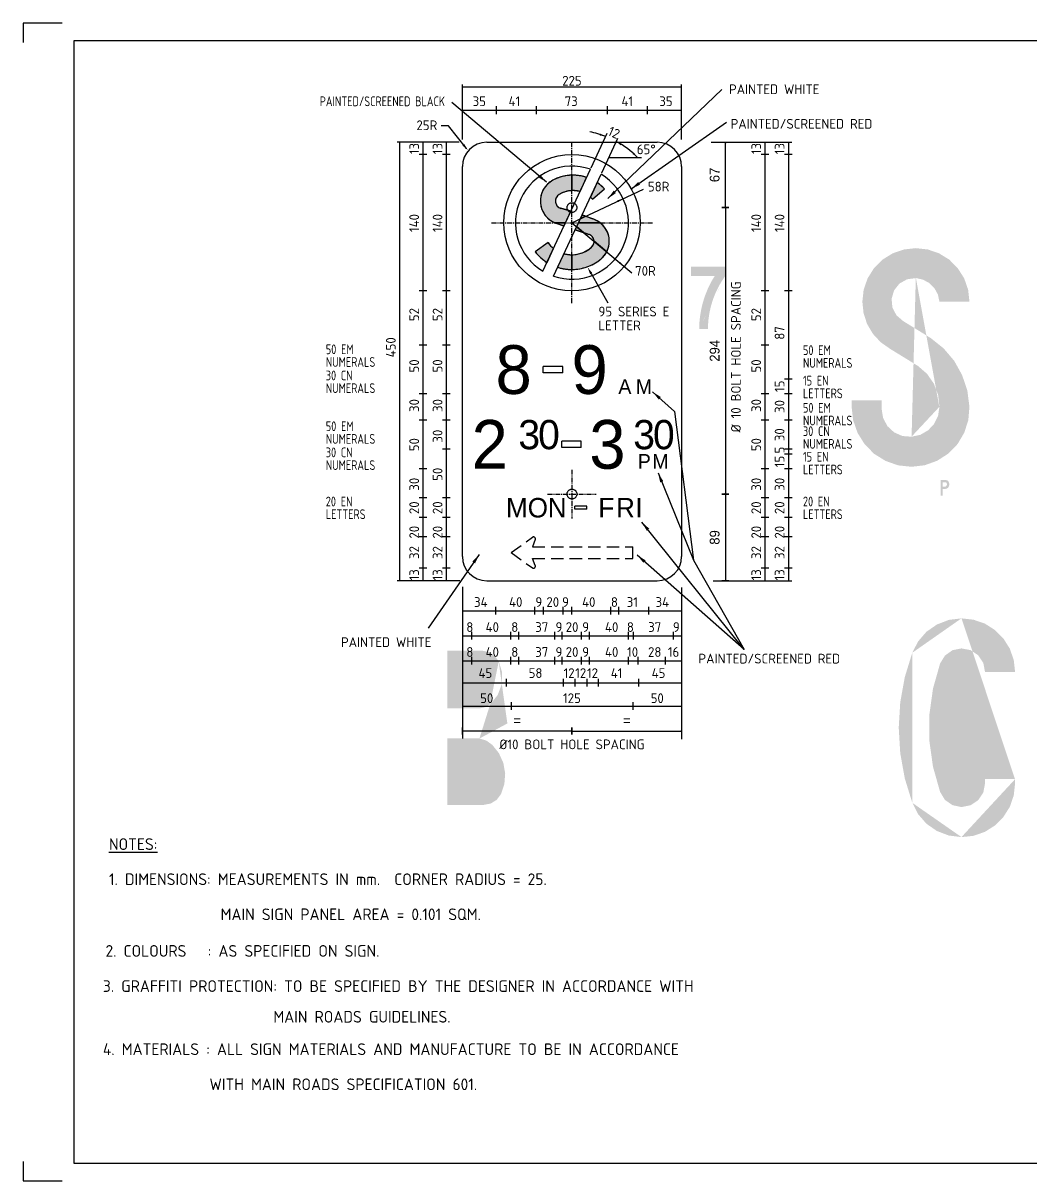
# Model space of a CAD drawing. Extents: x 0 to 1038, y -1303 to 297.
# Drawn here: x 0 to 258.5, y 0 to 297 of the extents above; entities that cross this region are included whole.
import ezdxf
from ezdxf.enums import TextEntityAlignment as Align

# ---------------------------------------------------------------- set-up
doc = ezdxf.new("R2010")
doc.units = 0
for name, pattern in [('CENTER', [2, 1.25, -0.25, 0.25, -0.25]), ('CENTERX2', [101.6, 63.5, -12.7, 12.7, -12.7]), ('HIDDEN', [9.525, 6.35, -3.175])]:
    doc.linetypes.add(name, pattern=pattern)
doc.layers.get('0').update_dxf_attribs({"linetype": 'CONTINUOUS'})
doc.layers.get('DEFPOINTS').update_dxf_attribs({"linetype": 'CONTINUOUS'})
for name, color, linetype in [('CENT25', 1, 'CENTER'), ('GREEN', 84, 'CONTINUOUS'), ('L25', 1, 'CONTINUOUS'), ('L35', 3, 'CONTINUOUS'), ('T25', 1, 'CONTINUOUS'), ('TBLK25', 1, 'CONTINUOUS'), ('TBLK35', 3, 'CONTINUOUS'), ('TBLK50', 7, 'CONTINUOUS'), ('YELLOW', 40, 'CONTINUOUS')]:
    doc.layers.add(name, color=color, linetype=linetype)
doc.styles.add('CSERIES', font='Cseries')
doc.styles.add('ESERIES', font='Eseries')
doc.styles.add('ISO', font='iso3098b.shx')
doc.dimstyles.new('4', dxfattribs={"dimtxt": 2.5, "dimasz": 0.2, "dimexe": 1.5, "dimexo": 2, "dimgap": 1.5, "dimtad": 1, "dimdec": 0, "dimlfac": 4, "dimrnd": 1, "dimdsep": 46, "dimlunit": 6, "dimtxsty": 'Standard', "dimblk": 'SGNDIM', "dimblk1": 'SGNDIM', "dimblk2": 'SGNDIM', "dimsah": 1, "dimcen": 2.5, "dimse1": 1, "dimse2": 1, "dimadec": 0, "dimazin": 0, "dimtfac": 1, "dimtdec": 4, "dimtix": 1, "dimtmove": 0, "dimatfit": 3, "dimldrblk": 'SGNDIM', "dimfxl": 0, "dimtolj": 1, "dimtzin": 0, "dimarcsym": 0})

# ---------------------------------------------------------------- blocks, each defined once
blk = doc.blocks.new('A3BBLK')
at = {"layer": 'TBLK25'}
for p, q in [((10, 297), (0, 297)), ((0, 297), (0, 292)), ((0, 5), (0, 0)), ((0, 0), (10, 0))]:
    blk.add_line(p, q, dxfattribs=at)
at = {"layer": 'TBLK50'}
for p, q in [((415.5, 292.5), (13, 292.5)), ((13, 292.5), (13, 4.5)), ((13, 4.5), (415.5, 4.5))]:
    blk.add_line(p, q, dxfattribs=at)
blk = doc.blocks.new('A3_IN_VTBLK')
blk.add_blockref('A3BBLK', (0, 0))
at = {"color": 4, "style": 'ISO'}
for tag, p in [('MR_DIRECTORATE', (387.63, 68.74)), ('STREET_NAME', (387.63, 62.22)), ('SUBURB_&_POSTCODE', (387.63, 59.22))]:
    blk.add_attdef(tag, text='', height=1.5, dxfattribs=at).set_placement(p, align=Align.CENTER)
at = {"color": 1, "style": 'ISO'}
blk.add_attdef('MR_BRANCH', text='', height=2, dxfattribs=at).set_placement((387.63, 65.34), align=Align.CENTER)
for tag, p in [('FILE_NUMBER', (374.52, 53.49)), ('DESIGNED_/_DRAWN', (374.52, 48.49)), ('VERIFIED', (374.52, 43.49)), ('APPROVED', (374.52, 38.49))]:
    blk.add_attdef(tag, p, '', height=2, dxfattribs=at)
at = {"layer": 'T25', "style": 'ISO'}
blk.add_attdef('LOCAL_AUTHORITY', (370.48, 16.73), '', height=1.25, dxfattribs=at)
at = {"layer": 'TBLK25', "style": 'ISO'}
for tag, p in [('ROAD_SECTION', (384.5, 29.16)), ('SLK', (384.5, 26.11)), ('CHAINAGE', (384.5, 19.21)), ('DRG_TYPE_03', (360.51, 11.5)), ('DRG_TYPE_02', (360.51, 8.36)), ('DRG_TYPE_01', (360.3, 5.42))]:
    blk.add_attdef(tag, text='', height=1.75, dxfattribs=at).set_placement(p, align=Align.CENTER)
at = {"layer": 'TBLK35', "style": 'ISO', "width": 0.9}
for tag, p in [('ROAD_PROJECT&NUMBER', (384.5, 32.23)), ('DRAWING_DESCRIPTION', (384.5, 22.29))]:
    blk.add_attdef(tag, text='', height=2.5, dxfattribs=at).set_placement(p, align=Align.CENTER)
at = {"layer": 'TBLK50', "style": 'ISO'}
blk.add_attdef('DRG_NUMBER', (372.72, 6.02), '', height=5, dxfattribs=at)
blk = doc.blocks.new('A25')
at = {"color": 1, "linetype": 'ByBlock'}
blk.add_solid([(2.5, 0.42), (2.5, -0.42), (0, 0)], dxfattribs=at)
blk = doc.blocks.new('BLK5')
at = {"layer": 'L35', "style": 'ESERIES'}
for s, p in [('A', (0, 0)), ('M', (4.47, 0))]:
    blk.add_text(s, height=3.75, dxfattribs=at).set_placement(p)
blk = doc.blocks.new('BLK2')
at = {"layer": 'L35', "style": 'ESERIES'}
blk.add_text('9', height=12.5, dxfattribs=at).set_placement((0, 0))
blk = doc.blocks.new('BLK9')
at = {"layer": 'L35', "style": 'ESERIES'}
for s, p in [('P', (0, 0)), ('M', (3.73, 0))]:
    blk.add_text(s, height=3.75, dxfattribs=at).set_placement(p)
blk = doc.blocks.new('SGNDIM')
for p, q in [((0, 0), (-1, 0)), ((0, 4.5), (0, -4.5))]:
    blk.add_line(p, q)
blk = doc.blocks.new('*D24')
at = {"color": 0, "linetype": 'ByBlock'}
blk.add_line((180.16, 249.89), (180.16, 266.24), dxfattribs=at)
at = {"layer": 'DEFPOINTS', "color": 0, "linetype": 'ByBlock'}
for p in [(140.79, 266.44), (180.16, 266.44), (140.79, 249.69)]:
    blk.add_point(p, dxfattribs=at)
at = {"color": 0, "linetype": 'ByBlock', "xscale": 0.2, "yscale": 0.2, "zscale": 0.2}
for p, rotation in [((180.16, 266.44), 90), ((180.16, 249.69), 270)]:
    blk.add_blockref('SGNDIM', p, dxfattribs=dict(at, rotation=rotation))
at = {"color": 0, "linetype": 'ByBlock', "insert": (177.41, 258.06), "char_height": 2.5, "attachment_point": 5, "rotation": 90}
blk.add_mtext('\\A1;67', dxfattribs=at)
blk = doc.blocks.new('*D25')
at = {"color": 0, "linetype": 'ByBlock'}
blk.add_line((180.16, 249.49), (180.16, 176.39), dxfattribs=at)
at = {"layer": 'DEFPOINTS', "color": 0, "linetype": 'ByBlock'}
for p in [(140.79, 249.69), (140.79, 176.19), (180.16, 176.19)]:
    blk.add_point(p, dxfattribs=at)
at = {"color": 0, "linetype": 'ByBlock', "xscale": 0.2, "yscale": 0.2, "zscale": 0.2}
for p, rotation in [((180.16, 249.69), 90), ((180.16, 176.19), 270)]:
    blk.add_blockref('SGNDIM', p, dxfattribs=dict(at, rotation=rotation))
at = {"color": 0, "linetype": 'ByBlock', "insert": (177.41, 212.94), "char_height": 2.5, "attachment_point": 5, "rotation": 90}
blk.add_mtext('\\A1;294', dxfattribs=at)
blk = doc.blocks.new('*D26')
at = {"color": 0, "linetype": 'ByBlock'}
blk.add_line((180.16, 175.99), (180.16, 154.14), dxfattribs=at)
at = {"layer": 'DEFPOINTS', "color": 0, "linetype": 'ByBlock'}
for p in [(140.79, 176.19), (140.79, 153.94), (180.16, 153.94)]:
    blk.add_point(p, dxfattribs=at)
at = {"color": 0, "linetype": 'ByBlock', "xscale": 0.2, "yscale": 0.2, "zscale": 0.2}
for p, rotation in [((180.16, 176.19), 90), ((180.16, 153.94), 270)]:
    blk.add_blockref('SGNDIM', p, dxfattribs=dict(at, rotation=rotation))
at = {"color": 0, "linetype": 'ByBlock', "insert": (177.41, 165.06), "char_height": 2.5, "attachment_point": 5, "rotation": 90}
blk.add_mtext('\\A1;89', dxfattribs=at)
blk = doc.blocks.new('*D27')
at = {"color": 0, "linetype": 'ByBlock'}
blk.add_line((140.59, 115.37), (112.87, 115.37), dxfattribs=at)
at = {"layer": 'DEFPOINTS', "color": 0, "linetype": 'ByBlock'}
for p in [(112.67, 176.19), (140.79, 176.19), (112.67, 115.37)]:
    blk.add_point(p, dxfattribs=at)
at = {"color": 0, "linetype": 'ByBlock', "xscale": 0.2, "yscale": 0.2, "zscale": 0.2, "rotation": 180}
blk.add_blockref('SGNDIM', (112.67, 115.37), dxfattribs=at)
at = {"color": 0, "linetype": 'ByBlock', "xscale": 0.2, "yscale": 0.2, "zscale": 0.2}
blk.add_blockref('SGNDIM', (140.79, 115.37), dxfattribs=at)
at = {"color": 0, "linetype": 'ByBlock', "insert": (126.73, 118.12), "char_height": 2.5, "attachment_point": 5}
blk.add_mtext('\\A1;=', dxfattribs=at)
blk = doc.blocks.new('*D28')
at = {"color": 0, "linetype": 'ByBlock'}
blk.add_line((140.99, 115.37), (168.72, 115.37), dxfattribs=at)
at = {"layer": 'DEFPOINTS', "color": 0, "linetype": 'ByBlock'}
for p in [(140.79, 176.19), (168.92, 176.19), (168.92, 115.37)]:
    blk.add_point(p, dxfattribs=at)
at = {"color": 0, "linetype": 'ByBlock', "xscale": 0.2, "yscale": 0.2, "zscale": 0.2, "rotation": 180}
blk.add_blockref('SGNDIM', (140.79, 115.37), dxfattribs=at)
at = {"color": 0, "linetype": 'ByBlock', "xscale": 0.2, "yscale": 0.2, "zscale": 0.2}
blk.add_blockref('SGNDIM', (168.92, 115.37), dxfattribs=at)
at = {"color": 0, "linetype": 'ByBlock', "insert": (154.86, 118.12), "char_height": 2.5, "attachment_point": 5}
blk.add_mtext('\\A1;=', dxfattribs=at)
blk = doc.blocks.new('CR')
at = {"layer": 'CENT25'}
for p, q in [((0, 6.25), (0, -6.25)), ((-6.25, 0), (6.25, 0))]:
    blk.add_line(p, q, dxfattribs=at)

msp = doc.modelspace()

# ---------------------------------------------------------------- hatches: boundary and pattern name
at = {"layer": 'GREEN'}
h = msp.add_hatch(color=256, dxfattribs=at)
h.paths.add_polyline_path([(222.4, 213.43), (222.43, 213.43)], flags=17)
h.paths.add_polyline_path([(212.53, 200.23), (212.53, 198.58), (212.92, 195.15), (214.05, 191.9), (215.88, 188.97), (218.3, 186.52), (221.24, 184.69), (224.49, 183.55), (227.92, 183.19), (231.29, 183.58), (234.49, 184.74), (237.35, 186.57), (239.72, 189.02), (241.45, 191.96), (242.48, 195.2), (242.76, 198.58), (242.22, 202.76), (240.88, 206.72), (238.85, 210.38), (236.14, 213.56), (232.87, 216.18), (225.73, 220.59), (224.03, 222.06), (222.99, 224.05), (222.79, 226.29), (223.43, 228.45), (224.82, 230.21), (226.78, 231.29), (229.03, 231.6), (230.83, 231.21), (232.48, 230.31), (233.79, 228.99), (234.67, 227.37), (235.06, 225.54), (242.76, 225.54), (242.43, 228.61), (241.42, 231.52), (239.77, 234.12), (237.61, 236.32), (234.98, 237.94), (232.09, 238.94), (229.03, 239.28), (225.96, 238.94), (223.05, 237.94), (220.44, 236.32), (218.25, 234.12), (216.63, 231.52), (215.62, 228.61), (215.29, 225.54), (215.6, 222.6), (216.5, 219.82), (218.02, 217.27), (220, 215.13), (222.43, 213.43), (229.57, 209.04), (231.89, 207.03), (233.64, 204.51), (234.72, 201.65), (235.06, 198.58), (234.72, 196.31), (233.72, 194.22), (232.17, 192.55), (230.16, 191.39), (227.92, 190.9), (225.57, 191.08), (223.43, 192.03), (221.71, 193.63), (220.6, 195.72), (220.24, 198.04), (220.24, 200.23)])
h.paths.add_polyline_path([(225.7, 220.59), (225.73, 220.59)], flags=16)
edge = h.paths.add_edge_path(flags=16)
edge.add_line((227.92, 190.9), (227.89, 190.9))
edge.add_line((235.06, 198.58), (235.03, 198.58))
edge.add_line((229.03, 231.6), (229, 231.6))
h = msp.add_hatch(color=256, dxfattribs=at)
h.paths.add_polyline_path([(222.4, 213.43), (222.43, 213.43)], flags=17)
h.paths.add_polyline_path([(212.53, 200.23), (212.53, 198.58), (212.92, 195.15), (214.05, 191.9), (215.88, 188.97), (218.3, 186.52), (221.24, 184.69), (224.49, 183.55), (227.92, 183.19), (231.29, 183.58), (234.49, 184.74), (237.35, 186.57), (239.72, 189.02), (241.45, 191.96), (242.48, 195.2), (242.76, 198.58), (242.22, 202.76), (240.88, 206.72), (238.85, 210.38), (236.14, 213.56), (232.87, 216.18), (225.73, 220.59), (224.03, 222.06), (222.99, 224.05), (222.79, 226.29), (223.43, 228.45), (224.82, 230.21), (226.78, 231.29), (229.03, 231.6), (230.83, 231.21), (232.48, 230.31), (233.79, 228.99), (234.67, 227.37), (235.06, 225.54), (242.76, 225.54), (242.43, 228.61), (241.42, 231.52), (239.77, 234.12), (237.61, 236.32), (234.98, 237.94), (232.09, 238.94), (229.03, 239.28), (225.96, 238.94), (223.05, 237.94), (220.44, 236.32), (218.25, 234.12), (216.63, 231.52), (215.62, 228.61), (215.29, 225.54), (215.6, 222.6), (216.5, 219.82), (218.02, 217.27), (220, 215.13), (222.43, 213.43), (229.57, 209.04), (231.89, 207.03), (233.64, 204.51), (234.72, 201.65), (235.06, 198.58), (234.72, 196.31), (233.72, 194.22), (232.17, 192.55), (230.16, 191.39), (227.92, 190.9), (225.57, 191.08), (223.43, 192.03), (221.71, 193.63), (220.6, 195.72), (220.24, 198.04), (220.24, 200.23)])
h.paths.add_polyline_path([(225.7, 220.59), (225.73, 220.59)], flags=16)
edge = h.paths.add_edge_path(flags=16)
edge.add_line((227.92, 190.9), (227.89, 190.9))
edge.add_line((235.06, 198.58), (235.03, 198.58))
edge.add_line((229.03, 231.6), (229, 231.6))
h = msp.add_hatch(color=256, dxfattribs=at)
h.paths.add_polyline_path([(254.47, 101.95), (254.44, 101.95)], flags=16)
edge = h.paths.add_edge_path()
edge.add_line((246.76, 103.05), (254.47, 103.05))
edge.add_line((254.47, 103.05), (254.47, 101.95))
edge.add_line((254.13, 98.88), (254.47, 101.95))
edge.add_line((254.13, 98.88), (253.13, 95.97))
edge.add_line((253.13, 95.97), (251.48, 93.36))
edge.add_line((251.48, 93.36), (249.31, 91.17))
edge.add_line((249.31, 91.17), (246.71, 89.52))
edge.add_line((246.71, 89.52), (243.8, 88.52))
edge.add_line((243.8, 88.52), (240.73, 88.18))
edge.add_line((240.73, 88.18), (237.48, 88.59))
edge.add_line((237.48, 88.59), (234.41, 89.75))
edge.add_line((234.41, 89.75), (231.73, 91.61))
edge.add_line((231.73, 91.61), (229.59, 94.08))
edge.add_line((229.59, 94.08), (228.1, 97))
edge.add_line((228.1, 97), (226.17, 103.26))
edge.add_line((226.17, 103.26), (225.01, 109.71))
edge.add_line((225.01, 109.71), (224.62, 116.25))
edge.add_line((224.62, 116.25), (225.01, 122.77))
edge.add_line((225.01, 122.77), (226.17, 129.22))
edge.add_line((226.17, 129.22), (228.1, 135.48))
edge.add_line((228.1, 135.48), (229.59, 138.39))
edge.add_line((229.59, 138.39), (231.73, 140.87))
edge.add_line((231.73, 140.87), (234.41, 142.72))
edge.add_line((234.41, 142.72), (237.48, 143.91))
edge.add_line((237.48, 143.91), (240.73, 144.3))
edge.add_line((240.73, 144.3), (243.8, 143.96))
edge.add_line((243.8, 143.96), (246.71, 142.96))
edge.add_line((246.71, 142.96), (249.31, 141.31))
edge.add_line((249.31, 141.31), (251.48, 139.14))
edge.add_line((251.48, 139.14), (253.13, 136.51))
edge.add_line((253.13, 136.51), (254.13, 133.6))
edge.add_line((254.13, 133.6), (254.47, 130.53))
edge.add_line((254.47, 130.53), (246.76, 130.53))
edge.add_line((246.76, 130.53), (246.32, 132.85))
edge.add_line((246.32, 132.85), (245.01, 134.84))
edge.add_line((245.01, 134.84), (243.05, 136.15))
edge.add_line((243.05, 136.15), (240.73, 136.59))
edge.add_line((240.73, 136.59), (238.41, 136.13))
edge.add_line((238.41, 136.13), (236.48, 134.76))
edge.add_line((236.48, 134.76), (235.24, 132.75))
edge.add_line((235.24, 132.75), (233.41, 126.28))
edge.add_line((233.41, 126.28), (232.48, 119.6))
edge.add_line((232.48, 119.6), (232.48, 112.88))
edge.add_line((232.48, 112.88), (233.41, 106.23))
edge.add_line((233.41, 106.23), (235.24, 99.76))
edge.add_line((235.24, 99.76), (236.48, 97.72))
edge.add_line((236.48, 97.72), (238.41, 96.38))
edge.add_line((238.41, 96.38), (240.73, 95.89))
edge.add_line((240.73, 95.89), (243.05, 96.35))
edge.add_line((243.05, 96.35), (245.01, 97.67))
edge.add_line((245.01, 97.67), (246.32, 99.63))
edge.add_line((246.32, 99.63), (246.76, 101.95))
edge.add_line((246.76, 101.95), (246.76, 103.05))
edge = h.paths.add_edge_path(flags=16)
edge.add_line((254.47, 103.05), (254.44, 103.05))
edge.add_line((240.73, 144.3), (240.7, 144.3))
edge.add_line((228.1, 135.48), (228.07, 135.48))
edge.add_line((228.1, 97), (228.07, 97))
edge.add_line((240.73, 88.18), (240.7, 88.18))
at = {"layer": 'L25', "linetype": 'CENTERX2'}
h = msp.add_hatch(color=256, dxfattribs=at)
h.paths.add_polyline_path([(149.13, 254.48, 0.056624), (147.24, 256.1), (145.51, 252.37, -0.027022), (146.04, 251.86)])
h.paths.add_polyline_path([(144.55, 257.43, 0.086947), (140.79, 257.99), (140.79, 254.03, -0.076711), (142.86, 253.79)])
h.paths.add_polyline_path([(140.79, 257.99, 0.115706), (135.92, 256.72, 0.631036), (136.36, 245.81), (139.14, 245.81), (140.39, 248.5, -0.155415), (139.78, 248.95, 0.004389), (137.97, 249.5, -0.652386), (137.49, 253.04, -0.128365), (140.79, 254.03)])
h.paths.add_polyline_path([(139.14, 245.81), (136.36, 245.81, 0.018421), (136.78, 245.65, 0.000469), (138.75, 244.98)])
h.paths.add_polyline_path([(144.28, 247.45, 0.002258), (143.37, 247.78), (142.91, 246.81)])
h.paths.add_polyline_path([(146.54, 246.62, 0.005572), (144.28, 247.45), (142.91, 246.81), (142.45, 245.81), (147.99, 245.81, 0.070022)])
h.paths.add_polyline_path([(147.99, 245.81), (142.45, 245.81), (141.98, 244.81), (143.84, 243.25, 0.00031), (145.15, 242.81, -0.313613), (146.46, 241.04), (149.71, 238.31, 0.365169)])
h.paths.add_polyline_path([(141.98, 244.81), (141.61, 244, 0.000532), (143.84, 243.25)])
h.paths.add_polyline_path([(149.71, 238.31), (146.46, 241.04, -0.219456), (145.84, 239.56, -0.185303), (140.79, 237.59), (140.79, 233.81, 0.164687), (148.06, 236.33, 0.109415)])
h.paths.add_polyline_path([(140.79, 237.59, -0.068813), (138.74, 237.86), (137.11, 234.37, 0.078093), (140.79, 233.81)])
h.paths.add_polyline_path([(136.07, 239.22, -0.068043), (134.65, 240.7), (131.33, 238.33, 0.085817), (134.39, 235.62)])
h.paths.add_polyline_path([(140.5, 248.73, 0.001739), (139.78, 248.95, 0.155415), (140.39, 248.5)], flags=17)
at = {"layer": 'TBLK25', "linetype": 'CENTERX2'}
h = msp.add_hatch(color=256, dxfattribs=at)
h.paths.add_polyline_path([(175.68, 218.57), (175.67, 218.57)], flags=16)
edge = h.paths.add_edge_path()
edge.add_line((175.69, 219.04), (175.68, 218.57))
edge.add_line((173.44, 218.57), (175.68, 218.57))
edge.add_line((173.44, 218.57), (173.45, 219.07))
edge.add_line((173.45, 219.07), (173.47, 219.56))
edge.add_line((173.47, 219.56), (173.49, 220.06))
edge.add_line((173.49, 220.06), (173.52, 220.55))
edge.add_line((173.52, 220.55), (173.57, 221.05))
edge.add_line((173.57, 221.05), (173.63, 221.53))
edge.add_line((173.63, 221.53), (173.69, 222.03))
edge.add_line((173.69, 222.03), (173.77, 222.52))
edge.add_line((173.77, 222.52), (173.85, 223))
edge.add_line((173.85, 223), (173.94, 223.49))
edge.add_line((173.94, 223.49), (174.05, 223.97))
edge.add_line((174.05, 223.97), (174.16, 224.46))
edge.add_line((174.16, 224.46), (174.28, 224.94))
edge.add_line((174.28, 224.94), (174.41, 225.42))
edge.add_line((174.41, 225.42), (174.55, 225.89))
edge.add_line((174.55, 225.89), (174.7, 226.37))
edge.add_line((174.7, 226.37), (174.85, 226.84))
edge.add_line((174.85, 226.84), (175.02, 227.3))
edge.add_line((175.02, 227.3), (175.2, 227.76))
edge.add_line((175.2, 227.76), (175.39, 228.22))
edge.add_line((175.39, 228.22), (175.57, 228.68))
edge.add_line((175.57, 228.68), (175.78, 229.13))
edge.add_line((175.78, 229.13), (175.99, 229.58))
edge.add_line((175.99, 229.58), (176.21, 230.03))
edge.add_line((176.21, 230.03), (176.44, 230.46))
edge.add_line((176.44, 230.46), (176.67, 230.9))
edge.add_line((176.67, 230.9), (176.92, 231.33))
edge.add_line((176.92, 231.33), (177.18, 231.75))
edge.add_line((177.18, 231.75), (177.44, 232.17))
edge.add_line((177.44, 232.17), (171.36, 232.17))
edge.add_line((171.36, 232.17), (171.36, 234.57))
edge.add_line((171.36, 234.57), (180.16, 234.57))
edge.add_line((180.16, 234.57), (180.16, 232.17))
edge.add_line((180.16, 232.17), (179.88, 231.79))
edge.add_line((179.88, 231.79), (179.62, 231.4))
edge.add_line((179.62, 231.4), (179.36, 231.01))
edge.add_line((179.36, 231.01), (179.11, 230.61))
edge.add_line((179.11, 230.61), (178.87, 230.21))
edge.add_line((178.87, 230.21), (178.64, 229.8))
edge.add_line((178.64, 229.8), (178.41, 229.39))
edge.add_line((178.41, 229.39), (178.2, 228.97))
edge.add_line((178.2, 228.97), (177.99, 228.55))
edge.add_line((177.99, 228.55), (177.79, 228.13))
edge.add_line((177.79, 228.13), (177.6, 227.7))
edge.add_line((177.6, 227.7), (177.42, 227.27))
edge.add_line((177.42, 227.27), (177.24, 226.83))
edge.add_line((177.24, 226.83), (177.08, 226.39))
edge.add_line((177.08, 226.39), (176.92, 225.95))
edge.add_line((176.92, 225.95), (176.78, 225.5))
edge.add_line((176.78, 225.5), (176.64, 225.05))
edge.add_line((176.64, 225.05), (176.51, 224.6))
edge.add_line((176.51, 224.6), (176.39, 224.15))
edge.add_line((176.39, 224.15), (176.28, 223.69))
edge.add_line((176.28, 223.69), (176.18, 223.23))
edge.add_line((176.18, 223.23), (176.09, 222.77))
edge.add_line((176.09, 222.77), (176, 222.31))
edge.add_line((176, 222.31), (175.93, 221.85))
edge.add_line((175.93, 221.85), (175.87, 221.38))
edge.add_line((175.87, 221.38), (175.81, 220.92))
edge.add_line((175.81, 220.92), (175.76, 220.45))
edge.add_line((175.76, 220.45), (175.73, 219.98))
edge.add_line((175.73, 219.98), (175.7, 219.51))
edge.add_line((175.7, 219.51), (175.69, 219.04))
edge = h.paths.add_edge_path(flags=16)
edge.add_line((180.16, 232.17), (180.15, 232.17))
edge.add_line((173.44, 218.57), (173.43, 218.57))
h = msp.add_hatch(color=256, dxfattribs=at)
h.paths.add_polyline_path([(236.62, 179.23), (236.55, 179.23)], flags=0)
edge = h.paths.add_edge_path(flags=16)
edge.add_line((235.93, 178.1), (235.93, 179.23))
edge.add_line((235.93, 179.23), (236.62, 179.23))
edge.add_line((236.93, 179.04), (236.62, 179.23))
edge.add_line((236.93, 179.04), (236.99, 178.66))
edge.add_line((236.99, 178.66), (236.93, 178.35))
edge.add_line((236.93, 178.35), (236.62, 178.1))
edge.add_line((236.62, 178.1), (235.93, 178.1))
h.paths.add_polyline_path([(236.55, 179.79), (236.62, 179.79)], flags=16)
edge = h.paths.add_edge_path()
edge.add_line((235.93, 175.78), (235.36, 175.78))
edge.add_line((235.36, 175.78), (235.36, 179.79))
edge.add_line((235.36, 179.79), (236.62, 179.79))
edge.add_line((236.93, 179.73), (236.62, 179.79))
edge.add_line((236.93, 179.73), (237.24, 179.6))
edge.add_line((237.24, 179.6), (237.43, 179.35))
edge.add_line((237.43, 179.35), (237.56, 178.91))
edge.add_line((237.56, 178.91), (237.56, 178.47))
edge.add_line((237.56, 178.47), (237.43, 178.03))
edge.add_line((237.43, 178.03), (237.24, 177.78))
edge.add_line((237.24, 177.78), (236.93, 177.59))
edge.add_line((236.93, 177.59), (236.62, 177.53))
edge.add_line((236.62, 177.53), (235.93, 177.53))
edge.add_line((235.93, 177.53), (235.93, 175.78))
at = {"layer": 'YELLOW'}
h = msp.add_hatch(color=256, dxfattribs=at)
h.paths.add_polyline_path([(117.6, 136.05), (117.62, 136.05)], flags=16)
edge = h.paths.add_edge_path()
edge.add_line((108.83, 136.05), (117.62, 136.05))
edge.add_line((119.4, 135.69), (117.62, 136.05))
edge.add_line((119.4, 135.69), (120.92, 134.73))
edge.add_line((120.92, 134.73), (122.01, 133.29))
edge.add_line((122.01, 133.29), (122.88, 130.43))
edge.add_line((122.88, 130.43), (122.78, 127.41))
edge.add_line((122.78, 127.41), (121.72, 124.6))
edge.add_line((121.72, 124.6), (119.81, 122.28))
edge.add_line((119.81, 122.28), (118.55, 121.51))
edge.add_line((118.55, 121.51), (117.08, 121.2))
edge.add_line((117.08, 121.2), (108.83, 121.2))
edge.add_line((108.83, 121.2), (108.83, 136.05))
h.paths.add_polyline_path([(118.86, 112.93), (117.08, 113.49), (108.83, 113.49), (108.83, 96.46), (118.17, 96.46), (119.94, 96.79), (121.49, 97.75), (122.57, 99.19), (123.45, 101.79), (123.66, 104.52), (123.19, 107.2), (122.06, 109.71), (120.36, 111.84)])
edge = h.paths.add_edge_path()
edge.add_line((124.22, 117.33), (124.2, 117.33))
edge.add_line((117.08, 113.49), (117.06, 113.49))
edge.add_line((119.81, 122.28), (119.79, 122.28))
edge.add_line((122.01, 133.29), (121.98, 133.29))

# ---------------------------------------------------------------- linework, layer by layer
at = {"layer": 'CENT25'}
for p, q in [((140.79, 225.19), (140.79, 266.44)), ((120.17, 245.81), (161.42, 245.81))]:
    msp.add_line(p, q, dxfattribs=at)
at = {"layer": 'L25'}
for p, q in [((112.67, 146.26), (168.92, 146.26)), ((121.18, 147.26), (121.18, 145.26)), ((131.18, 147.26), (131.18, 145.26)), ((133.43, 147.26), (133.43, 145.26)), ((138.43, 147.26), (138.43, 145.26)), ((140.68, 147.26), (140.68, 145.26)), ((150.68, 147.26), (150.68, 145.26)), ((152.69, 147.26), (152.69, 145.26)), ((160.41, 147.26), (160.41, 145.26)), ((112.67, 139.84), (168.92, 139.84)), ((115.04, 140.84), (115.04, 138.84)), ((125.04, 140.84), (125.04, 138.84)), ((127.04, 140.84), (127.04, 138.84)), ((136.35, 140.84), (136.35, 138.84)), ((138.16, 140.84), (138.16, 138.84)), ((143.16, 140.84), (143.16, 138.84)), ((145.24, 140.84), (145.24, 138.84)), ((155.24, 140.84), (155.24, 138.84)), ((156.51, 140.84), (156.51, 138.84)), ((166.72, 140.84), (166.72, 138.84)), ((115.04, 134.44), (115.04, 132.44)), ((125.04, 134.44), (125.04, 132.44)), ((127.04, 134.44), (127.04, 132.44)), ((136.35, 134.44), (136.35, 132.44)), ((138.16, 134.44), (138.16, 132.44)), ((143.16, 134.44), (143.16, 132.44)), ((145.24, 134.44), (145.24, 132.44)), ((155.24, 134.44), (155.24, 132.44)), ((157.67, 134.44), (157.67, 132.44)), ((164.66, 134.44), (164.66, 132.44)), ((112.67, 133.44), (168.92, 133.44)), ((123.87, 128.79), (123.87, 126.79)), ((138.57, 128.79), (138.57, 126.79)), ((141.57, 128.79), (141.57, 126.79)), ((144.57, 128.79), (144.57, 126.79)), ((147.55, 128.79), (147.55, 126.79)), ((157.82, 128.79), (157.82, 126.79))]:
    msp.add_line(p, q, dxfattribs=at)
at = {"layer": 'L25', "linetype": 'CENTERX2'}
for points in [[(140.79, 257.99, 0.115706), (135.92, 256.72, 0.631036), (136.36, 245.81), (139.14, 245.81), (140.39, 248.5, -0.155415), (139.78, 248.95, 0.004389), (137.97, 249.5, -0.652386), (137.49, 253.04, -0.128365), (140.79, 254.03)], [(144.55, 257.43, 0.086947), (140.79, 257.99), (140.79, 254.03, -0.076711), (142.86, 253.79)], [(149.13, 254.48, 0.056624), (147.24, 256.1), (145.51, 252.37, -0.027022), (146.04, 251.86)], [(140.5, 248.73, 0.001739), (139.78, 248.95, 0.155415), (140.39, 248.5)], [(146.54, 246.62, 0.005572), (144.28, 247.45), (142.91, 246.81), (142.45, 245.81), (147.99, 245.81, 0.070022)], [(144.28, 247.45, 0.002258), (143.37, 247.78), (142.91, 246.81)], [(139.14, 245.81), (136.36, 245.81, 0.018421), (136.78, 245.65, 0.000469), (138.75, 244.98)], [(141.98, 244.81), (141.61, 244, 0.000532), (143.84, 243.25)], [(147.99, 245.81), (142.45, 245.81), (141.98, 244.81), (143.84, 243.25, 0.00031), (145.15, 242.81, -0.313613), (146.46, 241.04), (149.71, 238.31, 0.365169)], [(136.07, 239.22, -0.068043), (134.65, 240.7), (131.33, 238.33, 0.085817), (134.39, 235.62)], [(149.71, 238.31), (146.46, 241.04, -0.219456), (145.84, 239.56, -0.185303), (140.79, 237.59), (140.79, 233.81, 0.164687), (148.06, 236.33, 0.109415)], [(140.79, 237.59, -0.068813), (138.74, 237.86), (137.11, 234.37, 0.078093), (140.79, 233.81)]]:
    msp.add_lwpolyline(points, format="xyb", close=True, dxfattribs=at)
for centre in [(140.79, 249.69), (140.79, 176.19)]:
    msp.add_circle(centre, 1.25, dxfattribs=at)
at = {"layer": 'L35'}
for p, q in [((118.92, 266.44), (162.67, 266.44)), ((112.67, 160.19), (112.67, 260.19)), ((133.34, 233.37), (145.53, 259.52)), ((168.92, 260.19), (168.92, 160.19)), ((136.06, 232.11), (148.25, 258.25)), ((146.04, 251.86), (149.13, 254.48)), ((134.65, 240.7), (131.33, 238.33)), ((133.43, 207.33), (133.43, 208.93)), ((138.43, 208.93), (133.43, 208.93)), ((138.43, 207.33), (138.43, 208.93)), ((138.43, 207.33), (133.43, 207.33)), ((143.16, 189.74), (138.16, 189.74)), ((138.16, 188.14), (138.16, 189.74)), ((143.16, 188.14), (138.16, 188.14)), ((143.16, 188.14), (143.16, 189.74)), ((141.57, 172.29), (141.57, 173.09)), ((144.57, 173.09), (141.57, 173.09)), ((144.57, 172.29), (141.57, 172.29)), ((144.57, 172.29), (144.57, 173.09)), ((118.92, 153.94), (162.67, 153.94))]:
    msp.add_line(p, q, dxfattribs=at)
at = {"layer": 'L35', "linetype": 'HIDDEN', "ltscale": 0.5}
for p, q in [((125.17, 161.19), (130.63, 165.09)), ((131.38, 164.5), (130.67, 162.69)), ((125.17, 161.19), (130.63, 157.28)), ((130.67, 162.69), (156.42, 162.69)), ((156.42, 159.69), (156.42, 162.69)), ((131.38, 157.87), (130.67, 159.69)), ((130.67, 159.69), (156.42, 159.69))]:
    msp.add_line(p, q, dxfattribs=at)
at = {"layer": 'L35'}
msp.add_circle((140.79, 245.81), 17.5, dxfattribs=at)
for centre, radius, start, end in [((118.92, 260.19), 6.25, 90, 180), ((162.67, 260.19), 6.25, 0, 90), ((140.79, 245.81), 14.5, 70.9378, 239.0622), ((138.74, 251.37), 6.05, 117.7874, 251.0224), ((141.06, 246.98), 11.02, 71.51, 117.7874), ((140.79, 245.81), 14.5, 250.9378, 59.0622), ((141.06, 246.98), 11.02, 42.8941, 55.8575), ((138.51, 251.37), 1.96, 121.362, 253.8415), ((141.04, 247.22), 6.82, 74.5567, 121.362), ((107.94, 145.86), 107.9, 72.4371, 73.8415), ((141.04, 247.22), 6.82, 42.9168, 49.1083), ((107.94, 145.86), 107.9, 69.0387, 70.8332), ((144.4, 241.04), 5.97, 307.7978, 69.0387), ((498.01, 1296.08), 1110.8, 251.02237, 251.1299), ((498.01, 1296.08), 1110.8, 251.28556, 251.47852), ((140.75, 245.14), 7.55, 216.0865, 231.6569), ((144.54, 240.98), 1.93, 312.3194, 71.4785), ((140.71, 245.8), 11.99, 218.5376, 238.1574), ((140.75, 245.14), 7.55, 254.5814, 312.3194), ((140.71, 245.8), 11.99, 252.5288, 307.7978), ((118.92, 160.19), 6.25, 180, 270), ((162.67, 160.19), 6.25, 270, 0)]:
    msp.add_arc(centre, radius, start, end, dxfattribs=at)
at = {"layer": 'L35', "linetype": 'HIDDEN', "ltscale": 0.5}
for centre, start, end in [((130.92, 164.69), 338.5117, 125.5884), ((130.92, 157.69), 234.4116, 21.4883)]:
    msp.add_arc(centre, 0.5, start, end, dxfattribs=at)
at = {"layer": 'T25'}
for p, q in [((112.67, 267.14), (112.67, 281.29)), ((112.67, 280.67), (168.92, 280.67)), ((149.99, 251.99), (179.23, 280.02)), ((168.92, 267.14), (168.92, 281.29)), ((134.27, 256.21), (109.97, 276.66)), ((112.67, 274.67), (168.92, 274.67)), ((121.42, 273.67), (121.42, 275.67)), ((131.67, 273.67), (131.67, 275.67)), ((149.92, 273.67), (149.92, 275.67)), ((160.17, 273.67), (160.17, 275.67)), ((109.09, 270.68), (107.22, 270.68)), ((113.7, 264.84), (109.09, 270.68)), ((155.95, 254.47), (180.43, 271.59)), ((145.71, 259.9), (149.85, 268.78)), ((148.43, 258.63), (152.57, 267.51)), ((111.87, 266.44), (95.93, 266.44)), ((96.56, 266.44), (96.56, 153.94)), ((102.56, 266.44), (102.56, 153.94)), ((108.56, 266.44), (108.56, 153.94)), ((176.54, 266.44), (197.23, 266.44)), ((190.3, 266.44), (190.3, 153.94)), ((196.3, 266.44), (196.3, 153.94)), ((103.56, 263.31), (101.56, 263.31)), ((109.56, 263.31), (107.56, 263.31)), ((150.26, 262.56), (158.59, 262.56)), ((191.3, 263.31), (189.3, 263.31)), ((197.3, 263.31), (195.3, 263.31)), ((140.79, 245.81), (159.12, 254.43)), ((140.79, 245.81), (156.13, 232.92)), ((145.73, 232.74), (149.97, 225.26)), ((103.56, 228.31), (101.56, 228.31)), ((109.56, 228.31), (107.56, 228.31)), ((191.3, 228.31), (189.3, 228.31)), ((197.3, 228.31), (195.3, 228.31)), ((103.56, 214.38), (101.56, 214.38)), ((109.56, 214.38), (107.56, 214.38)), ((191.3, 214.38), (189.3, 214.38)), ((197.3, 205.63), (195.3, 205.63)), ((167.08, 197.4), (161.46, 202.43)), ((103.56, 201.88), (101.56, 201.88)), ((109.56, 201.88), (107.56, 201.88)), ((191.3, 201.88), (189.3, 201.88)), ((197.3, 201.88), (195.3, 201.88)), ((167.08, 197.4), (171.96, 159.21)), ((103.56, 195.19), (101.56, 195.19)), ((109.56, 195.19), (107.56, 195.19)), ((191.3, 195.19), (189.3, 195.19)), ((197.3, 195.19), (195.3, 195.19)), ((109.56, 187.69), (107.56, 187.69)), ((197.3, 187.69), (195.3, 187.69)), ((197.3, 186.44), (195.3, 186.44)), ((103.56, 182.69), (101.56, 182.69)), ((162.88, 181.67), (171.96, 159.21)), ((191.3, 182.69), (189.3, 182.69)), ((197.3, 182.69), (195.3, 182.69)), ((103.56, 175.19), (101.56, 175.19)), ((109.56, 175.19), (107.56, 175.19)), ((191.3, 175.19), (189.3, 175.19)), ((197.3, 175.19), (195.3, 175.19)), ((103.56, 170.19), (101.56, 170.19)), ((109.56, 170.19), (107.56, 170.19)), ((191.3, 170.19), (189.3, 170.19)), ((197.3, 170.19), (195.3, 170.19)), ((184.93, 136.35), (158.74, 168.98)), ((103.56, 165.19), (101.56, 165.19)), ((109.56, 165.19), (107.56, 165.19)), ((191.3, 165.19), (189.3, 165.19)), ((197.3, 165.19), (195.3, 165.19)), ((117.02, 160.72), (103.92, 141.79)), ((184.93, 136.35), (157.53, 160.52)), ((171.96, 159.21), (184.93, 136.35)), ((103.56, 157.19), (101.56, 157.19)), ((109.56, 157.19), (107.56, 157.19)), ((109.56, 157.19), (107.56, 157.19)), ((191.3, 157.19), (189.3, 157.19)), ((197.3, 157.19), (195.3, 157.19)), ((112, 153.94), (95.93, 153.94)), ((111.89, 153.94), (104.61, 153.94)), ((112.67, 152.42), (112.67, 113.46)), ((168.92, 152.19), (168.92, 113.27)), ((176.99, 153.94), (197.23, 153.94)), ((112.67, 127.79), (168.92, 127.79)), ((112.67, 121.8), (168.92, 121.8)), ((125.17, 122.8), (125.17, 120.8)), ((156.42, 122.8), (156.42, 120.8))]:
    msp.add_line(p, q, dxfattribs=at)
for start, end in [(68.6211, 78.8195), (44.8536, 61.3789)]:
    msp.add_arc((140.79, 245.81), 23.75, start, end, dxfattribs=at)
for points in [[(113.18, 265.99), (112.7, 265.6), (114.12, 264.33)], [(145.45, 232.59), (146, 232.9), (144.8, 234.38)]]:
    msp.add_solid(points, dxfattribs=at)

# ---------------------------------------------------------------- block references
at = {"layer": 'L25'}
msp.add_blockref('A3_IN_VTBLK', (0, 0), dxfattribs=at)
at = {"layer": 'L25', "linetype": 'CENTERX2'}
msp.add_blockref('CR', (140.79, 176.19), dxfattribs=at)
at = {"layer": 'L35', "xscale": 0.625, "yscale": 0.625, "zscale": 0.625}
for p, rotation in [((149.45, 267.93), 161.0333624741261), ((152.17, 266.66), 327.8443527237935), ((157.63, 262.56), 137.2586217889769)]:
    msp.add_blockref('A25', p, dxfattribs=dict(at, rotation=rotation))
at = {"layer": 'L35'}
for name, p in [('BLK2', (140.68, 201.88)), ('BLK5', (152.69, 201.88)), ('BLK9', (157.67, 182.69))]:
    msp.add_blockref(name, p, dxfattribs=at)
for p, rotation in [((161.46, 202.43), 318.1933001798344), ((162.88, 181.67), 292.0101170361246), ((158.74, 168.98), 308.7592003398485), ((117.02, 160.72), 235.3238728823367), ((157.53, 160.52), 318.589782199106)]:
    msp.add_blockref('A25', p, dxfattribs=dict(at, rotation=rotation))
at = {"layer": 'T25'}
for p, rotation in [((134.27, 256.21), 139.9251431733208), ((155.95, 254.47), 34.97928685599297), ((149.99, 251.99), 43.79296820112656)]:
    msp.add_blockref('A25', p, dxfattribs=dict(at, rotation=rotation))
at = {"layer": 'T25', "xscale": 0.625, "yscale": 0.625, "zscale": 0.625}
for p, rotation in [((153.92, 251.98), 205.1797625934582), ((154.19, 234.55), 139.9442306194128)]:
    msp.add_blockref('A25', p, dxfattribs=dict(at, rotation=rotation))

# ---------------------------------------------------------------- texts
at = {"layer": 'L25', "style": 'ISO'}
for s, p in [('34', (117.41, 147.24)), ('40', (126.37, 147.24)), ('9', (132.28, 147.24)), ('20', (135.87, 147.24)), ('9', (139.13, 147.24)), ('40', (145.1, 147.24)), ('8', (151.69, 147.24)), ('31', (156.28, 147.24)), ('34', (163.97, 147.24)), ('8', (114.59, 140.82)), ('40', (120.35, 140.82)), ('8', (126.12, 140.82)), ('37', (133.04, 140.82)), ('9', (137.46, 140.82)), ('20', (140.82, 140.82)), ('9', (144.31, 140.82)), ('40', (150.98, 140.82)), ('8', (155.78, 140.82)), ('37', (162.02, 140.82)), ('9', (167.57, 140.82)), ('8', (114.59, 134.42)), ('40', (120.35, 134.42)), ('8', (126.12, 134.42)), ('37', (133.04, 134.42)), ('9', (137.46, 134.42)), ('20', (140.82, 134.42)), ('9', (144.31, 134.42)), ('40', (150.98, 134.42)), ('10', (156.36, 134.42)), ('28', (162.02, 134.42)), ('16', (166.87, 134.42)), ('45', (118.58, 129.01)), ('58', (131.45, 129.01)), ('12', (140.05, 129.01)), ('12', (143.03, 129.01)), ('12', (146.07, 129.01)), ('41', (152.24, 129.01)), ('45', (163, 129.01))]:
    msp.add_text(s, height=2.5, dxfattribs=at).set_placement(p, align=Align.CENTER)
at = {"layer": 'L35'}
for s, height, style, p in [('8', 12.5, 'ESERIES', (121.18, 201.88)), ('2', 12.5, 'ESERIES', (115.04, 182.69)), ('3', 7.5, 'CSERIES', (127.04, 187.69)), ('0', 7.5, 'CSERIES', (132.1, 187.69)), ('3', 12.5, 'ESERIES', (145.24, 182.69)), ('3', 7.5, 'CSERIES', (156.51, 187.69)), ('0', 7.5, 'CSERIES', (161.57, 187.69)), ('O', 5, 'ESERIES', (129.44, 170.19)), ('M', 5, 'ESERIES', (123.87, 170.19)), ('N', 5, 'ESERIES', (134.57, 170.19)), ('F', 5, 'ESERIES', (147.55, 170.19)), ('R', 5, 'ESERIES', (152.1, 170.19)), ('I', 5, 'ESERIES', (157.07, 170.19))]:
    msp.add_text(s, height=height, dxfattribs=dict(at, style=style)).set_placement(p)
at = {"layer": 'T25', "color": 1, "style": 'ISO'}
for s, p in [('225', (140.79, 282.23)), ('50', (118.92, 123.82)), ('125', (140.79, 123.82)), ('50', (162.67, 123.82)), ('%%C10 BOLT HOLE SPACING', (140.79, 111.98))]:
    msp.add_text(s, height=2.5, dxfattribs=at).set_placement(p, align=Align.MIDDLE_CENTER)
at = {"layer": 'T25', "style": 'ISO'}
for s, p in [('PAINTED WHITE', (181.1, 278.79)), ('35', (115.31, 275.72)), ('41', (124.52, 275.72)), ('73', (138.92, 275.72)), ('41', (153.49, 275.72)), ('35', (163.2, 275.72)), ('PAINTED/SCREENED RED', (181.51, 269.93)), ('65%%d', (157.43, 263.37)), ('58R', (160.28, 253.81)), ('70R', (157, 232.19)), ('95 SERIES E', (147.59, 221.76)), ('LETTER', (147.59, 218.21)), ('PAINTED WHITE', (81.55, 136.95)), ('PAINTED/SCREENED RED', (173.25, 132.72))]:
    msp.add_text(s, height=2.5, dxfattribs=at).set_placement(p)
at = {"layer": 'T25', "style": 'ISO', "width": 0.8}
for s, p in [('PAINTED/SCREENED BLACK', (76.08, 275.7)), ('50 EM', (77.64, 212.08)), ('50 EM', (200.05, 211.85)), ('NUMERALS', (77.64, 208.82)), ('NUMERALS', (200.05, 208.59)), ('30 CN', (77.64, 205.37)), ('15 EN', (200.05, 204.03)), ('NUMERALS', (77.64, 202.11)), ('LETTERS', (200.05, 200.77)), ('50 EM', (200.05, 197.07)), ('NUMERALS', (200.05, 193.81)), ('50 EM', (77.64, 192.34)), ('30 CN', (200.05, 191.08)), ('NUMERALS', (77.64, 189.08)), ('NUMERALS', (200.05, 187.82)), ('30 CN', (77.64, 185.63)), ('NUMERALS', (77.64, 182.37)), ('15 EN', (200.05, 184.51)), ('LETTERS', (200.05, 181.25)), ('20 EN', (77.64, 173.03)), ('20 EN', (200.05, 173.03)), ('LETTERS', (77.64, 169.77)), ('LETTERS', (200.05, 169.77))]:
    msp.add_text(s, height=2.5, dxfattribs=at).set_placement(p)
at = {"layer": 'T25', "color": 1, "style": 'ISO'}
msp.add_text('25R', height=2.5, dxfattribs=at).set_placement((106.23, 270.81), align=Align.MIDDLE_RIGHT)
at = {"layer": 'T25', "style": 'ISO'}
msp.add_text('12', height=2.5, rotation=335.753, dxfattribs=at).set_placement((149.77, 268.36))
at = {"layer": 'T25', "color": 1, "style": 'ISO'}
for s, p in [('13', (100.32, 264.82)), ('13', (106.32, 264.82)), ('13', (188.06, 264.82)), ('13', (194.06, 264.82)), ('140', (100.32, 245.73)), ('140', (106.32, 245.73)), ('140', (188.06, 245.73)), ('140', (194.06, 245.73)), ('%%C 10 BOLT HOLE SPACING', (182.86, 211.39)), ('52', (100.32, 222.23)), ('52', (106.32, 222.23)), ('52', (188.06, 222.23)), ('87', (194.06, 217.52)), ('450', (94.32, 213.84)), ('50', (100.32, 209.06)), ('50', (106.32, 209.06)), ('50', (188.06, 209.06)), ('15', (194.06, 203.84)), ('30', (100.32, 198.91)), ('30', (106.32, 198.91)), ('30', (188.06, 198.91)), ('30', (194.06, 198.66)), ('50', (100.32, 188.86)), ('30', (106.32, 191.05)), ('50', (188.06, 188.86)), ('30', (194.06, 191.42)), ('5', (194.06, 187.48)), ('15', (194.06, 184.55)), ('50', (106.32, 181.26)), ('30', (100.32, 178.71)), ('30', (188.06, 178.71)), ('30', (194.06, 178.71)), ('20', (100.32, 172.68)), ('20', (106.32, 172.68)), ('20', (188.06, 172.68)), ('20', (194.06, 172.68)), ('20', (100.32, 166.41)), ('20', (106.32, 166.41)), ('20', (188.06, 166.41)), ('20', (194.06, 166.41)), ('32', (100.32, 161.19)), ('32', (106.32, 161.19)), ('32', (188.06, 161.19)), ('32', (194.06, 161.19)), ('13', (100.32, 155.46)), ('13', (106.32, 155.46)), ('13', (188.06, 155.46)), ('13', (194.06, 155.46))]:
    msp.add_text(s, height=2.5, rotation=90, dxfattribs=at).set_placement(p, align=Align.MIDDLE_CENTER)
at = {"layer": 'T25', "color": 3, "style": 'ISO'}
for s, p in [('%%UNOTES:', (22.02, 84.88)), ('1. DIMENSIONS: MEASUREMENTS IN mm.  CORNER RADIUS = 25. ', (22.02, 75.88)), ('MAIN SIGN PANEL AREA = 0.101 SQM.', (50.65, 66.88)), ('2. COLOURS   : AS SPECIFIED ON SIGN.', (21.13, 57.49)), ('3. GRAFFITI PROTECTION: TO BE SPECIFIED BY THE DESIGNER IN ACCORDANCE WITH', (20.47, 48.46)), ('                        MAIN ROADS GUIDELINES.', (20.47, 40.59)), ('4. MATERIALS : ALL SIGN MATERIALS AND MANUFACTURE TO BE IN ACCORDANCE ', (20.47, 32.27)), ('               WITH MAIN ROADS SPECIFICATION 601.', (20.47, 23.27))]:
    msp.add_text(s, height=3, dxfattribs=at).set_placement(p)

# ---------------------------------------------------------------- dimensions: what is measured, and where the dimension line sits
at = {"layer": 'L25', "linetype": 'CENTERX2'}
for base, p1, p2, picture, middle in [((180.16, 266.44), (140.79, 249.69), (140.79, 266.44), '*D24', (177.41, 258.06)), ((180.16, 176.19), (140.79, 249.69), (140.79, 176.19), '*D25', (177.41, 212.94)), ((180.16, 153.94), (140.79, 176.19), (140.79, 153.94), '*D26', (177.41, 165.06))]:
    dim = msp.add_linear_dim(base=base, p1=p1, p2=p2, angle=90, dimstyle='4', dxfattribs=at)
    dim.commit()
    dim.dimension.update_dxf_attribs({"geometry": picture, "text_midpoint": middle})
for base, p2, picture, middle in [((112.67, 115.37), (112.67, 176.19), '*D27', (126.73, 118.12)), ((168.92, 115.37), (168.92, 176.19), '*D28', (154.86, 118.12))]:
    dim = msp.add_linear_dim(base=base, p1=(140.79, 176.19), p2=p2, text='=', dimstyle='4', dxfattribs=at)
    dim.commit()
    dim.dimension.update_dxf_attribs({"geometry": picture, "text_midpoint": middle})

doc.saveas('drawing.dxf')
